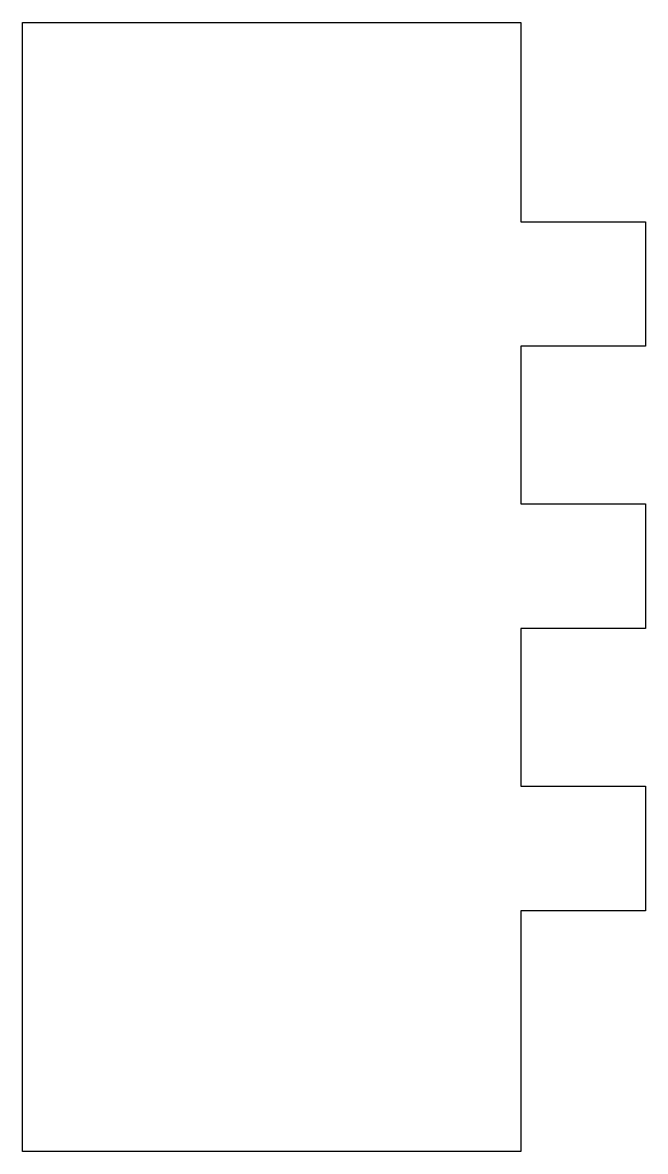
# Model space of a CAD drawing. Header units: millimetres. Extents: x 118 to 136.8, y -48 to -14.
import ezdxf

# ---------------------------------------------------------------- set-up
doc = ezdxf.new("R2010")
doc.units = ezdxf.units.MM
doc.layers.get('0').update_dxf_attribs({"linetype": 'CONTINUOUS'})

msp = doc.modelspace()

# ---------------------------------------------------------------- linework, layer by layer
msp.add_lwpolyline([(136.75, -28.5), (136.75, -32.25), (133, -32.25), (133, -37), (136.75, -37), (136.75, -40.75), (133, -40.75), (133, -48), (118, -48), (118, -14), (133, -14), (133, -20), (136.75, -20), (136.75, -23.75), (133, -23.75), (133, -28.5)], close=True)

doc.saveas('drawing.dxf')
